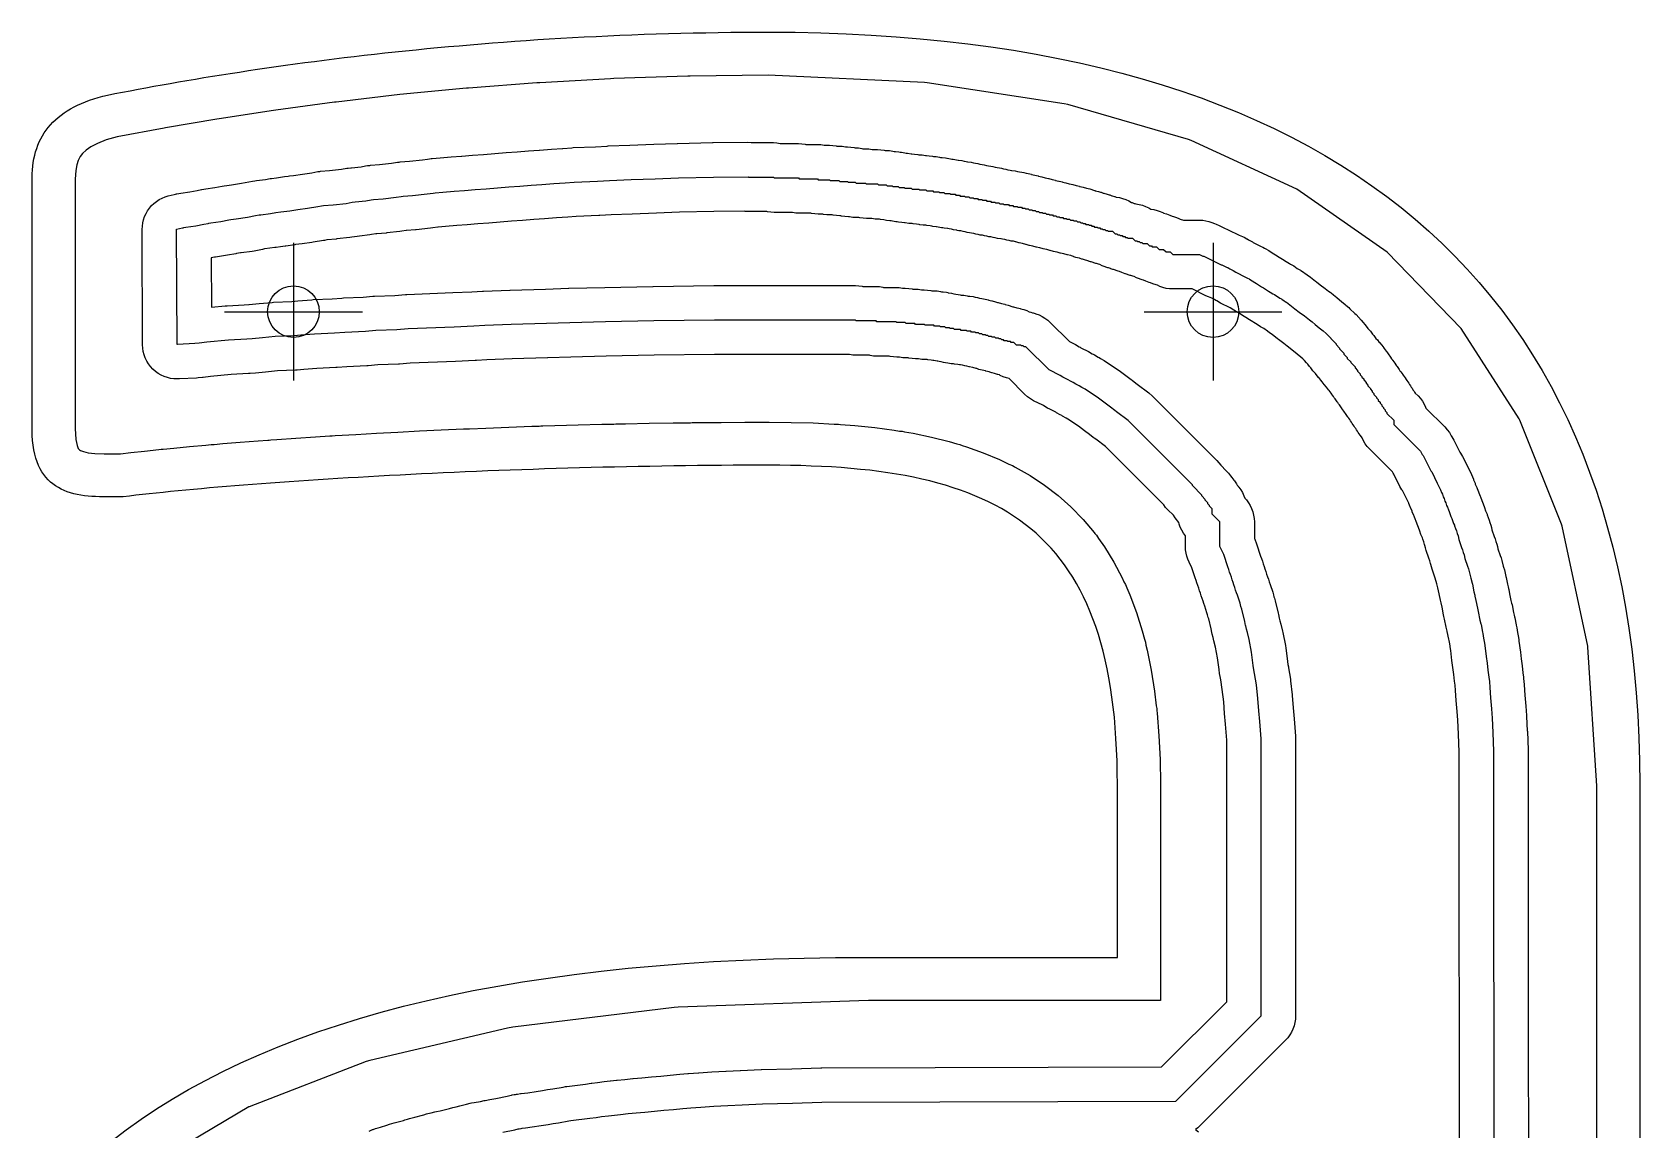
# Model space of a CAD drawing. Header units: millimetres. Extents: x 0 to 1800, y 0 to 406.
# Drawn here: x 280.1 to 466.9, y 188.8 to 316.4 of the extents above; entities that cross this region are included whole.
import ezdxf

# ---------------------------------------------------------------- set-up
doc = ezdxf.new("R2010")
doc.units = ezdxf.units.MM
for name, color, linetype in [('1_LETTERS', 7, 'Continuous'), ('2_BACK_inset_5mm', 7, 'Continuous'), ('4_THREADED_RODS_MX', 7, 'Continuous'), ('CENTERLINE', 7, 'Continuous'), ('GROOVE_8MM', 7, 'Continuous')]:
    doc.layers.add(name, color=color, linetype=linetype)

msp = doc.modelspace()

# ---------------------------------------------------------------- linework, layer by layer
at = {"layer": '1_LETTERS'}
msp.add_lwpolyline([(289.4, 187.55), (291.07, 188.82), (292.79, 190.04), (294.57, 191.23), (296.41, 192.38), (298.31, 193.49), (300.27, 194.56), (302.29, 195.59), (304.37, 196.59), (306.51, 197.54), (308.71, 198.46), (310.98, 199.34), (313.31, 200.18), (315.7, 200.98), (318.15, 201.75), (320.67, 202.47), (323.25, 203.16), (325.89, 203.8), (328.6, 204.41), (331.37, 204.98), (334.21, 205.51), (337.11, 206), (340.08, 206.45), (343.11, 206.87), (346.21, 207.24), (349.38, 207.58), (352.62, 207.87), (355.92, 208.13), (359.29, 208.35), (362.73, 208.52), (366.24, 208.66), (369.81, 208.76), (373.46, 208.82), (377.18, 208.84), (406.19, 208.84), (406.19, 228.95), (406.18, 230.33), (406.15, 231.67), (406.1, 232.99), (406.03, 234.27), (405.94, 235.52), (405.84, 236.74), (405.71, 237.93), (405.56, 239.09), (405.4, 240.21), (405.21, 241.31), (405, 242.38), (404.78, 243.42), (404.53, 244.43), (404.27, 245.41), (403.98, 246.37), (403.68, 247.3), (403.35, 248.2), (403.01, 249.07), (402.65, 249.92), (402.26, 250.74), (401.86, 251.53), (401.44, 252.3), (401, 253.04), (400.53, 253.76), (400.05, 254.45), (399.55, 255.12), (399.03, 255.77), (398.49, 256.39), (397.93, 256.99), (397.35, 257.56), (396.74, 258.12), (396.12, 258.65), (395.48, 259.16), (394.82, 259.65), (394.14, 260.11), (393.44, 260.56), (392.72, 260.99), (391.98, 261.39), (391.22, 261.78), (390.44, 262.14), (389.64, 262.49), (388.82, 262.82), (387.98, 263.13), (387.12, 263.42), (386.24, 263.7), (385.34, 263.96), (384.42, 264.2), (383.48, 264.42), (382.52, 264.63), (381.54, 264.82), (380.54, 265), (379.52, 265.16), (378.48, 265.31), (377.42, 265.44), (376.34, 265.55), (375.24, 265.66), (374.12, 265.75), (372.98, 265.83), (371.82, 265.89), (370.64, 265.94), (369.44, 265.98), (368.22, 266.01), (366.98, 266.03), (365.72, 266.03), (364.34, 266.03), (362.95, 266.03), (361.57, 266.02), (360.19, 266.01), (358.8, 266), (357.42, 265.98), (356.04, 265.97), (354.66, 265.95), (353.28, 265.93), (351.9, 265.9), (350.53, 265.88), (349.16, 265.85), (347.79, 265.82), (346.42, 265.79), (345.06, 265.75), (343.71, 265.72), (342.35, 265.68), (341.01, 265.64), (339.66, 265.6), (338.33, 265.55), (337, 265.51), (335.67, 265.46), (334.36, 265.41), (333.05, 265.36), (331.74, 265.3), (330.45, 265.25), (329.16, 265.19), (327.88, 265.14), (326.61, 265.08), (325.36, 265.02), (324.11, 264.95), (322.87, 264.89), (321.64, 264.82), (320.42, 264.76), (319.21, 264.69), (318.01, 264.62), (316.83, 264.55), (315.66, 264.48), (314.5, 264.41), (313.35, 264.34), (312.22, 264.26), (311.1, 264.19), (310, 264.11), (308.91, 264.03), (307.83, 263.95), (306.77, 263.88), (305.73, 263.8), (304.7, 263.72), (303.69, 263.63), (302.69, 263.55), (301.71, 263.47), (300.75, 263.39), (299.81, 263.3), (298.88, 263.22), (297.97, 263.14), (297.09, 263.05), (296.22, 262.97), (295.37, 262.88), (294.54, 262.79), (293.73, 262.71), (292.94, 262.62), (292.17, 262.54), (291.43, 262.45), (290.7, 262.36), (288.42, 262.36), (287.96, 262.37), (287.51, 262.38), (287.07, 262.41), (286.63, 262.44), (286.21, 262.49), (285.79, 262.56), (285.38, 262.63), (284.98, 262.72), (284.6, 262.83), (284.22, 262.95), (283.86, 263.09), (283.51, 263.25), (283.18, 263.43), (282.86, 263.63), (282.55, 263.85), (282.26, 264.08), (281.98, 264.35), (281.72, 264.63), (281.48, 264.94), (281.26, 265.27), (281.05, 265.63), (280.87, 266.01), (280.7, 266.42), (280.55, 266.86), (280.43, 267.33), (280.32, 267.83), (280.24, 268.35), (280.18, 268.91), (280.15, 269.5), (280.13, 270.12), (280.13, 299.42), (280.14, 299.88), (280.17, 300.34), (280.21, 300.79), (280.26, 301.22), (280.34, 301.65), (280.43, 302.06), (280.54, 302.46), (280.66, 302.85), (280.8, 303.23), (280.96, 303.6), (281.14, 303.96), (281.33, 304.31), (281.54, 304.65), (281.76, 304.98), (282.01, 305.29), (282.27, 305.6), (282.55, 305.9), (282.85, 306.18), (283.16, 306.45), (283.49, 306.72), (283.84, 306.97), (284.21, 307.21), (284.59, 307.44), (285, 307.66), (285.42, 307.87), (285.86, 308.07), (286.32, 308.26), (286.79, 308.44), (287.29, 308.6), (287.8, 308.76), (288.33, 308.91), (288.88, 309.04), (289.75, 309.21), (290.63, 309.38), (291.53, 309.55), (292.43, 309.72), (293.35, 309.89), (294.28, 310.06), (295.22, 310.23), (296.17, 310.4), (297.14, 310.57), (298.11, 310.74), (299.1, 310.9), (300.09, 311.07), (301.1, 311.23), (302.12, 311.4), (303.15, 311.56), (304.2, 311.72), (305.25, 311.88), (306.31, 312.04), (307.39, 312.19), (308.47, 312.35), (309.57, 312.5), (310.67, 312.66), (311.79, 312.81), (312.92, 312.95), (314.05, 313.1), (315.2, 313.24), (316.36, 313.39), (317.53, 313.53), (318.71, 313.66), (319.89, 313.8), (321.09, 313.93), (322.3, 314.06), (323.52, 314.19), (324.74, 314.31), (325.98, 314.44), (327.23, 314.55), (328.48, 314.67), (329.75, 314.78), (331.02, 314.89), (332.31, 315), (333.6, 315.1), (334.9, 315.2), (336.21, 315.3), (337.53, 315.39), (338.86, 315.48), (340.2, 315.56), (341.55, 315.64), (342.9, 315.72), (344.27, 315.79), (345.64, 315.86), (347.02, 315.93), (348.41, 315.99), (349.81, 316.04), (351.22, 316.1), (352.63, 316.14), (354.05, 316.19), (355.48, 316.22), (356.92, 316.26), (358.37, 316.29), (359.82, 316.31), (361.28, 316.33), (362.75, 316.34), (364.23, 316.35), (365.72, 316.35), (368.76, 316.33), (371.75, 316.27), (374.7, 316.16), (377.61, 316.01), (380.48, 315.82), (383.3, 315.59), (386.08, 315.32), (388.81, 315), (391.5, 314.64), (394.14, 314.24), (396.74, 313.79), (399.3, 313.3), (401.81, 312.78), (404.27, 312.2), (406.69, 311.59), (409.07, 310.93), (411.4, 310.23), (413.68, 309.49), (415.92, 308.7), (418.11, 307.88), (420.26, 307.01), (422.36, 306.09), (424.41, 305.14), (426.42, 304.14), (428.38, 303.1), (430.29, 302.02), (432.16, 300.89), (433.98, 299.72), (435.75, 298.51), (437.48, 297.25), (439.15, 295.96), (440.78, 294.61), (442.37, 293.23), (443.9, 291.8), (445.39, 290.34), (446.82, 288.82), (448.21, 287.27), (449.55, 285.67), (450.84, 284.03), (452.09, 282.34), (453.28, 280.62), (454.43, 278.85), (455.52, 277.03), (456.57, 275.17), (457.56, 273.27), (458.51, 271.33), (459.41, 269.34), (460.26, 267.32), (461.05, 265.24), (461.8, 263.13), (462.49, 260.97), (463.14, 258.76), (463.73, 256.52), (464.28, 254.23), (464.77, 251.9), (465.21, 249.52), (465.6, 247.1), (465.94, 244.64), (466.23, 242.13), (466.46, 239.58), (466.64, 236.99), (466.78, 234.35), (466.85, 231.67), (466.88, 228.95), (466.88, 64.28)], dxfattribs=at)
at = {"layer": '2_BACK_inset_5mm'}
msp.add_lwpolyline([(461.88, 64.5), (461.88, 228.79), (460.85, 244.88), (460.83, 245.02), (457.85, 258.94), (457.78, 259.19), (452.94, 271.27), (452.86, 271.42), (446.14, 281.9), (437.53, 290.79), (427.04, 298.1), (427.03, 298.11), (414.75, 303.78), (414.44, 303.89), (400.45, 307.93), (400.02, 308.02), (384.09, 310.48), (383.79, 310.51), (365.63, 311.35), (356.55, 311.25), (356.31, 311.24), (347.69, 310.95), (347.32, 310.93), (339.11, 310.48), (338.76, 310.46), (330.81, 309.85), (330.6, 309.84), (322.83, 309.09), (315.44, 308.23), (315.25, 308.21), (308.44, 307.29), (308.16, 307.25), (301.84, 306.29), (301.58, 306.24), (295.63, 305.23), (295.48, 305.2), (290.02, 304.17), (288.75, 303.82), (287.74, 303.43), (286.96, 303.02), (286.42, 302.64), (286, 302.25), (285.72, 301.89), (285.49, 301.45), (285.32, 300.94), (285.19, 300.29), (285.13, 299.27), (285.13, 270.28), (285.21, 269.02), (285.36, 268.32), (285.49, 267.99), (285.56, 267.89), (285.62, 267.83), (285.74, 267.75), (286.08, 267.62), (286.64, 267.49), (287.42, 267.4), (288.5, 267.36), (290.41, 267.36), (291.6, 267.5), (293.19, 267.68), (294.86, 267.85), (295.12, 267.88), (295.2, 267.89), (295.34, 267.9), (296.6, 268.03), (298.42, 268.2), (300.31, 268.37), (300.94, 268.42), (301.09, 268.44), (301.27, 268.45), (302.28, 268.54), (304.3, 268.7), (306.4, 268.86), (307.5, 268.94), (307.68, 268.96), (307.85, 268.97), (308.55, 269.02), (310.76, 269.17), (313.03, 269.33), (314.73, 269.43), (314.88, 269.44), (314.99, 269.45), (315.35, 269.47), (317.72, 269.61), (320.14, 269.75), (322.61, 269.88), (325.11, 270.01), (327.65, 270.13), (330.23, 270.25), (330.63, 270.26), (330.75, 270.27), (330.93, 270.27), (332.85, 270.35), (335.49, 270.46), (338.16, 270.55), (339.03, 270.58), (339.23, 270.59), (339.46, 270.59), (340.85, 270.64), (343.57, 270.72), (346.3, 270.79), (347.71, 270.82), (347.95, 270.83), (348.15, 270.83), (349.05, 270.85), (351.81, 270.9), (354.59, 270.95), (356.62, 270.97), (356.81, 270.98), (356.93, 270.98), (357.37, 270.98), (360.15, 271.01), (362.93, 271.03), (365.73, 271.03), (368.31, 271.01), (370.84, 270.94), (373.29, 270.82), (373.59, 270.79), (373.79, 270.79), (374.03, 270.76), (375.68, 270.64), (378, 270.4), (380.26, 270.1), (380.87, 270), (381.18, 269.97), (381.46, 269.91), (382.46, 269.74), (384.59, 269.3), (386.67, 268.78), (387.54, 268.52), (387.91, 268.43), (388.18, 268.33), (388.68, 268.18), (390.62, 267.49), (392.5, 266.7), (393.6, 266.16), (393.99, 266.01), (394.21, 265.87), (394.32, 265.81), (396.06, 264.82), (397.73, 263.72), (399.31, 262.51), (400.8, 261.18), (402.2, 259.74), (403.5, 258.2), (403.56, 258.11), (403.77, 257.9), (404, 257.51), (404.69, 256.54), (405.78, 254.78), (406.76, 252.93), (406.96, 252.49), (407.14, 252.19), (407.28, 251.78), (407.64, 250.97), (408.41, 248.93), (409.08, 246.78), (409.33, 245.81), (409.44, 245.48), (409.5, 245.12), (409.65, 244.54), (410.13, 242.2), (410.52, 239.77), (410.71, 238.07), (410.77, 237.76), (410.78, 237.52), (410.81, 237.23), (411.02, 234.58), (411.15, 231.82), (411.19, 228.98), (411.19, 203.84), (377.27, 203.84), (355.19, 203.05), (354.72, 203.01), (335.96, 200.72), (335.36, 200.61), (319.37, 196.86), (318.95, 196.74), (305.34, 191.49), (305.29, 191.47), (294.05, 184.78)], dxfattribs=at)
at = {"layer": '4_THREADED_RODS_MX'}
for p, q in [((310.49, 291.87), (310.49, 275.87)), ((417.3, 291.87), (417.3, 275.87)), ((302.49, 283.87), (318.49, 283.87)), ((409.3, 283.87), (425.3, 283.87))]:
    msp.add_line(p, q, dxfattribs=at)
for centre in [(310.49, 283.87), (417.3, 283.87)]:
    msp.add_circle(centre, 3, dxfattribs=at)
at = {"layer": 'CENTERLINE'}
msp.add_lwpolyline([(334.79, 188.53), (336.19, 188.81), (336.59, 188.91), (336.69, 188.93), (336.93, 188.98), (337.07, 189), (337.43, 189.06), (338.23, 189.16), (339.27, 189.3), (340.06, 189.44), (340.66, 189.54), (341.26, 189.64), (342.46, 189.84), (342.72, 189.88), (344.93, 190.16), (345.63, 190.26), (346.28, 190.34), (347.08, 190.44), (347.77, 190.52), (348.46, 190.6), (349.37, 190.69), (350.3, 190.78), (351.32, 190.88), (352.42, 190.98), (353.52, 191.08), (354.62, 191.18), (355.72, 191.28), (356.66, 191.36), (357.82, 191.45), (359.32, 191.54), (360.96, 191.64), (362.59, 191.73), (364.96, 191.82), (368.47, 191.91), (371.86, 192.01), (412.98, 192.13), (422.9, 202.05), (422.9, 234.25), (422.74, 236.25), (422.64, 237.5), (422.52, 238.93), (422.34, 240.51), (422.12, 241.83), (422.04, 242.26), (421.98, 242.77), (421.79, 244.3), (421.49, 245.79), (421.3, 246.58), (421.2, 246.98), (421.1, 247.38), (421.09, 247.39), (420.99, 247.89), (420.64, 249.3), (420.54, 249.6), (420.44, 250), (420.13, 250.92), (420.03, 251.22), (419.93, 251.52), (419.83, 251.82), (419.73, 252.12), (419.63, 252.42), (419.53, 252.72), (419.43, 253.02), (419.33, 253.32), (419.23, 253.62), (419.13, 253.92), (419.03, 254.22), (418.56, 255.65), (418.1, 256.57), (418.1, 259.46), (417.2, 260.36), (417.2, 260.96), (416.9, 261.26), (416.9, 261.36), (416.7, 261.56), (416.7, 261.66), (416.4, 261.96), (416.4, 262.06), (416, 262.46), (416, 262.56), (414.9, 263.66), (414.9, 263.76), (407.43, 271.23), (406.08, 272.24), (405.89, 272.39), (405.39, 272.79), (404.78, 273.24), (404.01, 273.82), (402.45, 274.86), (402.05, 275.06), (401.75, 275.26), (401.35, 275.46), (401.05, 275.66), (400.15, 276.11), (400.15, 276.11), (399.85, 276.26), (399.55, 276.46), (398.25, 277.11), (395.56, 279.8), (395.36, 279.8), (395.26, 279.9), (395.06, 279.9), (394.96, 280), (394.46, 280), (394.16, 280.3), (393.86, 280.3), (393.76, 280.4), (393.46, 280.4), (393.36, 280.5), (393.06, 280.5), (392.96, 280.6), (392.76, 280.6), (392.66, 280.7), (392.46, 280.7), (392.36, 280.8), (392.06, 280.8), (391.96, 280.9), (391.66, 280.9), (391.56, 281), (391.26, 281), (391.16, 281.1), (390.96, 281.1), (390.86, 281.2), (390.56, 281.2), (390.46, 281.3), (390.16, 281.3), (390.06, 281.4), (389.76, 281.4), (389.66, 281.5), (389.26, 281.5), (389.16, 281.6), (388.76, 281.6), (388.66, 281.7), (388.06, 281.7), (387.96, 281.8), (387.26, 281.8), (387.16, 281.9), (386.76, 281.9), (386.66, 282), (386.26, 282), (386.16, 282.1), (385.66, 282.1), (385.56, 282.2), (384.96, 282.2), (384.86, 282.3), (383.86, 282.3), (383.76, 282.4), (382.76, 282.4), (382.66, 282.5), (381.66, 282.5), (381.56, 282.6), (380.56, 282.6), (380.46, 282.7), (378.26, 282.7), (378.16, 282.8), (375.86, 282.8), (375.76, 282.9), (359.38, 282.9), (352.33, 282.8), (346.74, 282.7), (342.58, 282.59), (339.88, 282.49), (335.77, 282.39), (332.73, 282.28), (331.43, 282.18), (329.14, 282.09), (323.82, 281.88), (322.51, 281.77), (320.05, 281.67), (318.85, 281.57), (316.45, 281.47), (315.24, 281.37), (312.94, 281.27), (311.34, 281.14), (310.56, 281.07), (308.36, 280.97), (306.88, 280.83), (305.7, 280.73), (305.06, 280.66), (302.96, 280.56), (300.44, 280.31), (299.54, 280.21), (299.02, 280.16), (297.03, 280.05), (296.96, 280.05), (296.92, 293.45), (297.59, 293.61), (297.69, 293.63), (297.74, 293.64), (297.98, 293.68), (299.14, 293.84), (300.09, 294.03), (300.59, 294.13), (300.64, 294.14), (300.88, 294.18), (302.04, 294.34), (302.99, 294.53), (303.23, 294.58), (303.83, 294.66), (305.14, 294.84), (306.09, 295.03), (306.49, 295.11), (306.68, 295.14), (307.82, 295.28), (308.42, 295.38), (309.03, 295.46), (310.07, 295.6), (310.52, 295.68), (310.98, 295.74), (312.12, 295.88), (313.33, 296.08), (313.75, 296.17), (313.99, 296.19), (315.09, 296.29), (316.61, 296.46), (317.32, 296.58), (317.67, 296.62), (318.91, 296.76), (319.51, 296.86), (319.79, 296.89), (320.89, 296.99), (322.41, 297.16), (323.01, 297.26), (323.23, 297.29), (324.33, 297.38), (326.02, 297.55), (326.71, 297.66), (326.93, 297.69), (327.84, 297.76), (329.14, 297.86), (330.34, 297.96), (331.59, 298.06), (332.89, 298.16), (334.19, 298.26), (335.49, 298.36), (336.79, 298.46), (338.09, 298.56), (339.34, 298.65), (340.74, 298.75), (342.04, 298.85), (343.11, 298.93), (345.81, 299.03), (347.2, 299.13), (349.7, 299.22), (352.5, 299.32), (355.2, 299.42), (359.27, 299.51), (363.3, 299.55), (363.34, 299.51), (366.24, 299.51), (366.34, 299.41), (369.14, 299.41), (369.24, 299.31), (371.34, 299.31), (371.44, 299.21), (372.74, 299.21), (372.84, 299.11), (373.84, 299.11), (373.94, 299.01), (374.84, 299.01), (374.94, 298.91), (375.74, 298.91), (375.84, 298.81), (376.94, 298.81), (377.04, 298.71), (378.34, 298.71), (378.44, 298.61), (379.34, 298.61), (379.44, 298.51), (380.04, 298.51), (380.14, 298.41), (380.74, 298.41), (380.84, 298.31), (381.44, 298.31), (381.54, 298.21), (382.24, 298.21), (382.34, 298.11), (383.14, 298.11), (383.24, 298.01), (383.94, 298.01), (384.04, 297.91), (384.74, 297.91), (384.84, 297.81), (385.44, 297.81), (385.54, 297.71), (386.04, 297.71), (386.14, 297.61), (386.74, 297.61), (386.84, 297.51), (387.34, 297.51), (387.44, 297.41), (387.84, 297.41), (387.94, 297.31), (388.44, 297.31), (388.54, 297.21), (388.94, 297.21), (389.04, 297.11), (389.44, 297.11), (389.54, 297.01), (389.94, 297.01), (390.04, 296.91), (390.44, 296.91), (390.54, 296.81), (390.94, 296.81), (391.04, 296.71), (391.44, 296.71), (391.54, 296.61), (391.94, 296.61), (392.04, 296.51), (392.44, 296.51), (392.54, 296.41), (392.94, 296.41), (393.04, 296.31), (393.54, 296.31), (393.64, 296.21), (394.04, 296.21), (394.14, 296.11), (394.54, 296.11), (394.64, 296.01), (395.04, 296.01), (395.14, 295.91), (395.44, 295.91), (395.54, 295.81), (395.84, 295.81), (395.94, 295.71), (396.24, 295.71), (396.34, 295.61), (396.64, 295.61), (396.74, 295.51), (397.04, 295.51), (397.14, 295.41), (397.44, 295.41), (397.54, 295.31), (397.84, 295.31), (397.94, 295.21), (398.24, 295.21), (398.34, 295.11), (398.64, 295.11), (398.74, 295.01), (399.04, 295.01), (399.14, 294.91), (399.44, 294.91), (399.54, 294.81), (399.84, 294.81), (399.94, 294.71), (400.24, 294.71), (400.34, 294.61), (400.64, 294.61), (400.74, 294.51), (401.04, 294.51), (401.14, 294.41), (401.44, 294.41), (401.54, 294.31), (401.84, 294.31), (401.94, 294.21), (402.14, 294.21), (402.24, 294.11), (402.44, 294.11), (402.54, 294.01), (402.84, 294.01), (402.94, 293.91), (403.14, 293.91), (403.24, 293.81), (403.44, 293.81), (403.54, 293.71), (403.84, 293.71), (403.94, 293.61), (404.14, 293.61), (404.24, 293.51), (404.44, 293.51), (404.54, 293.41), (404.74, 293.41), (404.84, 293.31), (405.04, 293.31), (405.14, 293.21), (405.64, 293.21), (405.94, 292.91), (406.14, 292.91), (406.24, 292.81), (406.44, 292.81), (406.54, 292.71), (406.74, 292.71), (406.84, 292.61), (407.04, 292.61), (407.14, 292.51), (407.34, 292.51), (407.44, 292.41), (407.94, 292.41), (408.24, 292.11), (408.44, 292.11), (408.54, 292.01), (408.74, 292.01), (408.84, 291.91), (409.04, 291.91), (409.14, 291.81), (409.64, 291.81), (409.94, 291.51), (410.14, 291.51), (410.24, 291.41), (410.74, 291.41), (411.04, 291.11), (411.54, 291.11), (411.84, 290.81), (412.34, 290.81), (412.64, 290.51), (415.73, 290.51), (416.13, 290.31), (416.23, 290.31), (418.23, 289.31), (418.33, 289.31), (418.93, 289.01), (419.01, 289.01), (419.25, 288.85), (419.65, 288.65), (419.95, 288.45), (421.09, 287.88), (421.29, 287.78), (421.49, 287.68), (421.55, 287.65), (422.15, 287.25), (422.35, 287.15), (422.95, 286.75), (423.15, 286.65), (423.75, 286.25), (423.95, 286.15), (424.25, 285.95), (424.45, 285.85), (425.05, 285.45), (425.25, 285.35), (425.28, 285.33), (425.58, 285.13), (425.79, 284.99), (425.82, 284.97), (426.22, 284.67), (426.62, 284.37), (426.81, 284.22), (427.31, 283.82), (427.92, 283.37), (428.32, 283.07), (428.51, 282.92), (428.81, 282.69), (429.18, 282.39), (429.65, 282), (430.09, 281.63), (430.44, 281.33), (431, 280.78), (431, 280.75), (431.6, 280.15), (431.6, 280.05), (432, 279.65), (432, 279.55), (432.5, 279.05), (432.5, 278.95), (432.9, 278.55), (432.9, 278.45), (433.3, 278.05), (433.3, 277.95), (433.8, 277.45), (433.8, 277.35), (434.1, 277.05), (434.1, 276.95), (434.4, 276.65), (434.4, 276.55), (434.6, 276.35), (434.6, 276.25), (434.8, 276.05), (434.8, 275.95), (435.1, 275.65), (435.1, 275.55), (435.3, 275.35), (435.3, 275.25), (435.6, 274.95), (435.6, 274.85), (435.8, 274.65), (435.8, 274.55), (436, 274.35), (436, 274.25), (436.3, 273.95), (436.3, 273.85), (436.5, 273.65), (436.5, 273.55), (436.7, 273.35), (436.7, 273.25), (436.9, 273.05), (436.9, 272.95), (437.1, 272.75), (437.1, 272.65), (437.3, 272.45), (437.3, 272.35), (437.5, 272.15), (437.5, 272.05), (438.3, 271.25), (438.3, 270.75), (441.4, 267.66), (441.6, 267.26), (441.7, 267.16), (442.6, 265.36), (442.7, 265.26), (443.34, 263.96), (443.34, 263.96), (443.74, 263.16), (443.84, 262.86), (443.94, 262.66), (444.04, 262.36), (444.14, 262.16), (444.24, 261.86), (444.34, 261.66), (444.44, 261.36), (444.54, 261.16), (444.64, 260.86), (444.74, 260.66), (444.94, 260.06), (445.04, 259.86), (445.24, 259.26), (445.34, 259.06), (445.37, 258.99), (445.47, 258.69), (445.57, 258.39), (445.67, 258.09), (445.76, 257.81), (445.86, 257.41), (446.17, 256.49), (446.27, 256.19), (446.37, 255.89), (446.46, 255.61), (446.56, 255.21), (446.87, 254.29), (446.96, 254.01), (447.16, 253.21), (447.26, 252.91), (447.4, 252.33), (447.41, 252.32), (447.43, 252.21), (447.61, 251.32), (447.71, 250.92), (447.73, 250.81), (447.83, 250.31), (448.01, 249.42), (448.11, 249.02), (448.31, 248.02), (448.41, 247.62), (448.43, 247.51), (448.61, 246.62), (448.64, 246.48), (448.73, 245.94), (448.83, 245.34), (448.88, 245.08), (449.03, 243.82), (449.13, 243.02), (449.23, 242.22), (449.33, 241.42), (449.4, 240.9), (449.46, 240.2), (449.55, 239.02), (449.65, 237.72), (449.74, 236.64), (449.82, 234.96), (449.9, 232.78), (450, 72.08)], dxfattribs=at)
at = {"layer": 'GROOVE_8MM'}
for points in [[(319.27, 188.67), (319.68, 188.84), (319.75, 188.86), (320.03, 188.96), (320.33, 189.05), (320.58, 189.11), (321.35, 189.36), (321.63, 189.46), (321.93, 189.55), (322.18, 189.61), (322.33, 189.66), (322.63, 189.75), (323.28, 189.91), (323.43, 189.96), (323.73, 190.05), (323.98, 190.11), (324.13, 190.16), (324.43, 190.25), (324.6, 190.29), (325.48, 190.51), (325.63, 190.56), (325.93, 190.65), (326.1, 190.69), (326.5, 190.79), (326.92, 190.89), (327.1, 190.93), (327.51, 191.02), (328.6, 191.29), (329, 191.39), (329.4, 191.49), (329.8, 191.59), (330.6, 191.79), (331, 191.89), (331.15, 191.93), (331.47, 191.99), (332.21, 192.12), (332.64, 192.2), (332.77, 192.23), (333.31, 192.32), (334.01, 192.46), (335.31, 192.72), (335.62, 192.79), (335.8, 192.83), (335.91, 192.86), (336.14, 192.9), (336.27, 192.93), (336.41, 192.95), (336.5, 192.96), (336.86, 193.02), (336.93, 193.03), (337.7, 193.12), (338.66, 193.26), (339.4, 193.38), (340, 193.48), (340.6, 193.58), (341.8, 193.78), (342.07, 193.83), (342.23, 193.85), (344.4, 194.12), (345.06, 194.22), (345.13, 194.23), (345.79, 194.31), (346.59, 194.41), (347.27, 194.49), (347.33, 194.5), (348.02, 194.58), (348.07, 194.58), (348.97, 194.67), (349.9, 194.76), (349.93, 194.77), (350.96, 194.86), (352.06, 194.96), (353.16, 195.06), (354.26, 195.16), (355.36, 195.26), (356.3, 195.35), (356.37, 195.35), (357.54, 195.44), (357.57, 195.44), (359.07, 195.53), (359.08, 195.53), (360.72, 195.63), (360.74, 195.63), (362.37, 195.72), (362.43, 195.72), (364.8, 195.81), (364.84, 195.82), (368.36, 195.91), (371.75, 196.01), (371.85, 196.01), (411.32, 196.12), (418.9, 203.7), (418.9, 234.1), (418.76, 235.93), (418.65, 237.17), (418.54, 238.54), (418.38, 239.96), (418.19, 241.11), (418.12, 241.47), (418.06, 241.82), (418.01, 242.31), (417.84, 243.66), (417.59, 244.91), (417.41, 245.61), (417.31, 246.01), (417.21, 246.42), (417.17, 246.61), (417.09, 247.01), (416.8, 248.19), (416.74, 248.34), (416.66, 248.63), (416.6, 248.89), (416.34, 249.65), (416.24, 249.95), (416.14, 250.25), (416.04, 250.55), (415.94, 250.85), (415.84, 251.15), (415.74, 251.45), (415.64, 251.75), (415.54, 252.05), (415.44, 252.35), (415.34, 252.65), (415.24, 252.95), (414.85, 254.11), (414.52, 254.78), (414.37, 255.12), (414.25, 255.47), (414.17, 255.83), (414.11, 256.2), (414.1, 256.57), (414.1, 257.84), (413.87, 258.14), (413.67, 258.48), (413.5, 258.83), (413.37, 259.2), (413.32, 259.41), (413.3, 259.42), (413.07, 259.74), (413.07, 259.74), (412.9, 259.92), (412.7, 260.21), (412.07, 260.83), (411.8, 261.12), (411.6, 261.41), (404.81, 268.2), (403.68, 269.04), (403.49, 269.19), (403.39, 269.26), (402.94, 269.62), (402.38, 270.04), (401.69, 270.56), (400.44, 271.39), (400.26, 271.48), (399.83, 271.73), (399.74, 271.79), (399.56, 271.88), (399.13, 272.13), (399.04, 272.19), (398.36, 272.53), (398.06, 272.68), (397.63, 272.93), (397.54, 272.99), (396.46, 273.53), (396.09, 273.74), (395.74, 273.99), (395.42, 274.28), (393.61, 276.1), (393.3, 276.17), (392.93, 276.31), (392.57, 276.47), (392.48, 276.53), (392.3, 276.57), (392.29, 276.58), (392.28, 276.58), (391.9, 276.67), (391.66, 276.76), (391.6, 276.77), (391.36, 276.86), (391.3, 276.87), (391.29, 276.88), (391.28, 276.88), (390.9, 276.97), (390.89, 276.98), (390.88, 276.98), (390.5, 277.07), (390.49, 277.08), (390.48, 277.08), (390.1, 277.17), (389.86, 277.26), (389.8, 277.27), (389.79, 277.28), (389.78, 277.28), (389.4, 277.37), (389.39, 277.38), (389.38, 277.38), (389, 277.47), (388.99, 277.48), (388.98, 277.48), (388.72, 277.54), (388.48, 277.58), (388.22, 277.64), (387.98, 277.68), (387.84, 277.71), (387.67, 277.72), (387.28, 277.78), (387.17, 277.81), (386.87, 277.82), (386.48, 277.88), (386.22, 277.94), (385.98, 277.98), (385.72, 278.04), (385.48, 278.08), (385.32, 278.12), (385.27, 278.12), (384.88, 278.18), (384.74, 278.21), (384.57, 278.22), (384.18, 278.28), (384.08, 278.3), (383.86, 278.3), (383.47, 278.32), (383.08, 278.38), (382.98, 278.4), (382.76, 278.4), (382.37, 278.42), (381.98, 278.48), (381.88, 278.5), (381.66, 278.5), (381.27, 278.52), (380.88, 278.58), (380.78, 278.6), (380.56, 278.6), (380.17, 278.62), (379.78, 278.68), (379.68, 278.7), (378.26, 278.7), (377.87, 278.72), (377.48, 278.78), (377.38, 278.8), (375.86, 278.8), (375.47, 278.82), (375.08, 278.88), (374.98, 278.9), (359.41, 278.9), (352.39, 278.8), (346.82, 278.7), (342.7, 278.6), (340.03, 278.5), (339.98, 278.5), (335.9, 278.4), (332.96, 278.28), (331.74, 278.19), (331.59, 278.18), (329.3, 278.09), (324.05, 277.88), (322.81, 277.79), (322.67, 277.78), (320.3, 277.68), (319.18, 277.59), (319.02, 277.58), (316.7, 277.48), (315.57, 277.39), (315.41, 277.38), (313.19, 277.28), (311.69, 277.15), (310.92, 277.08), (310.74, 277.07), (308.63, 276.98), (307.24, 276.85), (306.08, 276.74), (305.46, 276.68), (305.25, 276.67), (303.26, 276.57), (300.86, 276.33), (299.98, 276.23), (299.93, 276.23), (299.42, 276.18), (299.23, 276.16), (297.24, 276.06), (297.24, 276.06), (297.01, 276.05), (296.61, 276.06), (296.22, 276.11), (295.84, 276.21), (295.47, 276.34), (295.11, 276.5), (294.77, 276.7), (294.45, 276.93), (294.15, 277.2), (293.89, 277.49), (293.65, 277.8), (293.44, 278.14), (293.27, 278.49), (293.14, 278.87), (293.04, 279.25), (292.98, 279.64), (292.96, 280.03), (292.92, 293.43), (292.94, 293.81), (292.99, 294.19), (293.08, 294.56), (293.2, 294.92), (293.36, 295.26), (293.54, 295.59), (293.76, 295.9), (294.01, 296.19), (294.28, 296.45), (294.58, 296.69), (294.9, 296.9), (295.23, 297.07), (295.59, 297.22), (295.95, 297.33), (296.62, 297.49), (296.8, 297.53), (296.91, 297.56), (296.95, 297.57), (297.17, 297.6), (297.41, 297.64), (298.46, 297.79), (299.31, 297.96), (299.81, 298.06), (299.85, 298.07), (300.07, 298.1), (300.31, 298.14), (301.36, 298.29), (302.21, 298.46), (302.44, 298.5), (302.73, 298.55), (303.3, 298.62), (304.46, 298.79), (305.31, 298.96), (305.71, 299.04), (306, 299.08), (306.19, 299.11), (307.25, 299.24), (307.77, 299.33), (307.93, 299.35), (308.5, 299.42), (309.46, 299.56), (309.87, 299.63), (310.03, 299.65), (310.49, 299.71), (311.55, 299.84), (312.61, 300.02), (312.97, 300.09), (313.31, 300.14), (313.55, 300.17), (313.63, 300.18), (314.69, 300.27), (316.06, 300.42), (316.67, 300.53), (316.83, 300.55), (317.17, 300.59), (317.23, 300.6), (318.36, 300.72), (318.85, 300.81), (319.07, 300.84), (319.35, 300.87), (319.43, 300.88), (320.49, 300.97), (321.86, 301.12), (322.35, 301.21), (322.57, 301.24), (322.78, 301.26), (322.89, 301.27), (323.97, 301.36), (325.49, 301.51), (326.05, 301.61), (326.27, 301.64), (326.48, 301.66), (326.59, 301.67), (327.51, 301.75), (327.53, 301.75), (328.82, 301.85), (330.01, 301.95), (330.03, 301.95), (331.28, 302.05), (332.58, 302.15), (333.88, 302.25), (335.18, 302.35), (336.48, 302.45), (337.78, 302.55), (339.04, 302.64), (339.06, 302.64), (340.45, 302.74), (341.74, 302.84), (341.76, 302.84), (342.82, 302.92), (342.96, 302.93), (345.59, 303.02), (346.91, 303.12), (347.06, 303.13), (349.56, 303.22), (352.36, 303.32), (355.05, 303.41), (355.1, 303.41), (359.18, 303.51), (359.23, 303.51), (363.27, 303.55), (363.67, 303.53), (363.82, 303.51), (366.24, 303.51), (366.63, 303.49), (367.02, 303.43), (367.12, 303.41), (369.14, 303.41), (369.53, 303.39), (369.92, 303.33), (370.02, 303.31), (371.34, 303.31), (371.73, 303.29), (372.12, 303.23), (372.22, 303.21), (372.74, 303.21), (373.13, 303.19), (373.52, 303.13), (373.62, 303.11), (373.84, 303.11), (374.23, 303.09), (374.62, 303.03), (374.72, 303.01), (374.84, 303.01), (375.23, 302.99), (375.62, 302.93), (375.72, 302.91), (375.74, 302.91), (376.13, 302.89), (376.52, 302.83), (376.62, 302.81), (376.94, 302.81), (377.33, 302.79), (377.72, 302.73), (377.82, 302.71), (378.34, 302.71), (378.73, 302.69), (379.12, 302.63), (379.22, 302.61), (379.34, 302.61), (379.73, 302.59), (380.12, 302.53), (380.26, 302.5), (380.43, 302.49), (380.82, 302.43), (380.96, 302.4), (381.13, 302.39), (381.52, 302.33), (381.66, 302.3), (381.83, 302.29), (382.22, 302.23), (382.33, 302.2), (382.63, 302.19), (383.02, 302.13), (383.12, 302.11), (383.14, 302.11), (383.53, 302.09), (383.92, 302.03), (384.03, 302), (384.33, 301.99), (384.72, 301.93), (384.83, 301.9), (385.13, 301.89), (385.52, 301.83), (385.66, 301.8), (385.83, 301.79), (386.22, 301.73), (386.38, 301.69), (386.43, 301.69), (386.82, 301.63), (386.96, 301.6), (387.13, 301.59), (387.52, 301.53), (387.68, 301.49), (387.73, 301.49), (388.12, 301.43), (388.38, 301.37), (388.62, 301.33), (388.78, 301.29), (388.83, 301.29), (389.22, 301.23), (389.48, 301.17), (389.72, 301.13), (389.98, 301.07), (390.22, 301.03), (390.48, 300.97), (390.72, 300.93), (390.98, 300.87), (391.22, 300.83), (391.48, 300.77), (391.72, 300.73), (391.98, 300.67), (392.22, 300.63), (392.48, 300.57), (392.72, 300.53), (392.98, 300.47), (393.22, 300.43), (393.48, 300.37), (393.72, 300.33), (393.88, 300.29), (393.93, 300.29), (394.32, 300.23), (394.58, 300.17), (394.82, 300.13), (395.08, 300.07), (395.32, 300.03), (395.58, 299.97), (395.82, 299.93), (396.2, 299.84), (396.21, 299.83), (396.22, 299.83), (396.6, 299.74), (396.61, 299.73), (396.62, 299.73), (397, 299.64), (397.01, 299.63), (397.02, 299.63), (397.4, 299.54), (397.41, 299.53), (397.42, 299.53), (397.8, 299.44), (397.81, 299.43), (397.82, 299.43), (398.2, 299.34), (398.21, 299.33), (398.22, 299.33), (398.6, 299.24), (398.61, 299.23), (398.62, 299.23), (399, 299.14), (399.01, 299.13), (399.02, 299.13), (399.4, 299.04), (399.41, 299.03), (399.42, 299.03), (399.8, 298.94), (399.81, 298.93), (399.82, 298.93), (400.2, 298.84), (400.21, 298.83), (400.22, 298.83), (400.6, 298.74), (400.61, 298.73), (400.62, 298.73), (401, 298.64), (401.01, 298.63), (401.02, 298.63), (401.4, 298.54), (401.41, 298.53), (401.42, 298.53), (401.8, 298.44), (401.81, 298.43), (401.82, 298.43), (402.2, 298.34), (402.21, 298.33), (402.22, 298.33), (402.6, 298.24), (402.61, 298.23), (402.62, 298.23), (403, 298.14), (403.24, 298.05), (403.3, 298.04), (403.54, 297.95), (403.6, 297.94), (403.61, 297.93), (403.62, 297.93), (404, 297.84), (404.24, 297.75), (404.3, 297.74), (404.54, 297.65), (404.6, 297.64), (404.61, 297.63), (404.62, 297.63), (405, 297.54), (405.24, 297.45), (405.3, 297.44), (405.54, 297.35), (405.6, 297.34), (405.84, 297.25), (405.9, 297.24), (406.04, 297.19), (406.42, 297.13), (406.8, 297.04), (407.17, 296.9), (407.53, 296.74), (407.83, 296.55), (407.84, 296.55), (407.9, 296.54), (408.14, 296.45), (408.2, 296.44), (408.34, 296.39), (408.72, 296.33), (409.1, 296.24), (409.47, 296.1), (409.83, 295.94), (410.09, 295.78), (410.42, 295.73), (410.8, 295.64), (411.17, 295.5), (411.53, 295.34), (411.54, 295.33), (411.9, 295.24), (412.27, 295.1), (412.54, 294.98), (412.7, 294.94), (413.07, 294.8), (413.34, 294.68), (413.5, 294.64), (413.86, 294.51), (415.73, 294.51), (416.11, 294.49), (416.47, 294.44), (416.83, 294.35), (417.18, 294.24), (417.48, 294.1), (417.68, 294.04), (418.02, 293.89), (419.6, 293.1), (419.78, 293.04), (420.12, 292.89), (420.34, 292.78), (420.54, 292.7), (420.9, 292.54), (421.23, 292.34), (421.26, 292.32), (421.44, 292.23), (421.87, 291.98), (421.96, 291.92), (422.88, 291.46), (423.08, 291.36), (423.28, 291.26), (423.34, 291.23), (423.77, 290.98), (424.19, 290.7), (424.57, 290.48), (424.99, 290.2), (425.37, 289.98), (425.79, 289.7), (426.17, 289.48), (426.29, 289.4), (426.67, 289.18), (427.09, 288.9), (427.47, 288.68), (427.5, 288.66), (427.8, 288.46), (428.01, 288.32), (428.19, 288.19), (428.22, 288.17), (428.62, 287.87), (429.02, 287.57), (429.21, 287.42), (429.31, 287.35), (429.76, 286.99), (430.32, 286.57), (430.72, 286.27), (430.91, 286.12), (431.01, 286.05), (431.31, 285.81), (431.67, 285.52), (431.74, 285.47), (432.21, 285.07), (432.65, 284.7), (432.73, 284.64), (433.07, 284.34), (433.21, 284.21), (433.78, 283.66), (433.91, 283.53), (434.51, 282.89), (434.76, 282.61), (434.92, 282.38), (435.1, 282.19), (435.3, 281.9), (435.33, 281.88), (435.6, 281.59), (435.83, 281.27), (435.83, 281.27), (436, 281.09), (436.23, 280.77), (436.23, 280.77), (436.4, 280.59), (436.6, 280.3), (436.63, 280.28), (436.9, 279.99), (437.13, 279.67), (437.15, 279.64), (437.2, 279.59), (437.43, 279.27), (437.45, 279.24), (437.5, 279.19), (437.73, 278.87), (437.82, 278.71), (437.93, 278.57), (438.02, 278.41), (438.13, 278.27), (438.15, 278.24), (438.2, 278.19), (438.43, 277.87), (438.52, 277.71), (438.63, 277.57), (438.65, 277.54), (438.7, 277.49), (438.93, 277.17), (439.02, 277.01), (439.13, 276.87), (439.22, 276.71), (439.33, 276.57), (439.35, 276.54), (439.4, 276.49), (439.63, 276.17), (439.72, 276.01), (439.83, 275.87), (439.92, 275.71), (440.03, 275.57), (440.12, 275.41), (440.23, 275.27), (440.32, 275.11), (440.43, 274.97), (440.52, 274.81), (440.63, 274.67), (440.72, 274.51), (440.8, 274.4), (441.13, 274.08), (441.4, 273.79), (441.63, 273.47), (441.83, 273.13), (442, 272.78), (442.04, 272.67), (444.22, 270.48), (444.51, 270.16), (444.76, 269.82), (444.97, 269.44), (444.98, 269.43), (445.06, 269.32), (445.27, 268.94), (445.98, 267.53), (446.06, 267.42), (446.27, 267.04), (446.92, 265.75), (447.32, 264.95), (447.54, 264.43), (447.57, 264.34), (447.74, 263.93), (447.77, 263.84), (447.94, 263.43), (447.97, 263.34), (448.14, 262.93), (448.17, 262.84), (448.34, 262.43), (448.37, 262.34), (448.54, 261.93), (448.67, 261.54), (448.84, 261.13), (448.97, 260.74), (449.14, 260.33), (449.16, 260.26), (449.26, 259.96), (449.36, 259.66), (449.46, 259.36), (449.56, 259.07), (449.64, 258.78), (449.7, 258.52), (449.96, 257.76), (450.06, 257.46), (450.16, 257.16), (450.26, 256.87), (450.34, 256.58), (450.4, 256.32), (450.66, 255.56), (450.76, 255.27), (450.84, 254.98), (451, 254.32), (451.06, 254.17), (451.14, 253.88), (451.29, 253.3), (451.29, 253.29), (451.33, 253.1), (451.35, 253), (451.51, 252.2), (451.59, 251.89), (451.63, 251.7), (451.65, 251.6), (451.75, 251.1), (451.91, 250.3), (451.99, 249.99), (452.03, 249.8), (452.21, 248.9), (452.29, 248.59), (452.33, 248.4), (452.35, 248.3), (452.51, 247.5), (452.52, 247.45), (452.59, 247.14), (452.68, 246.6), (452.78, 246), (452.82, 245.74), (452.84, 245.58), (453, 244.32), (453.1, 243.52), (453.2, 242.72), (453.3, 241.92), (453.37, 241.4), (453.38, 241.26), (453.45, 240.56), (453.45, 240.51), (453.54, 239.32), (453.64, 238.02), (453.72, 236.95), (453.73, 236.84), (453.81, 235.16), (453.82, 235.12), (453.9, 232.93), (453.9, 232.78), (454, 72.08)], [(446, 76.07), (445.9, 232.7), (445.82, 234.79), (445.74, 236.39), (445.66, 237.41), (445.56, 238.71), (445.48, 239.87), (445.42, 240.47), (445.36, 240.93), (445.26, 241.73), (445.16, 242.53), (445.06, 243.33), (444.92, 244.5), (444.89, 244.69), (444.79, 245.29), (444.72, 245.67), (444.69, 245.83), (444.51, 246.73), (444.5, 246.74), (444.43, 247.05), (444.39, 247.23), (444.2, 248.14), (444.13, 248.45), (444.09, 248.63), (443.91, 249.53), (443.81, 250.03), (443.8, 250.04), (443.73, 250.35), (443.69, 250.53), (443.51, 251.42), (443.5, 251.44), (443.42, 251.79), (443.37, 251.94), (443.28, 252.24), (443.12, 252.89), (443.07, 253.03), (442.77, 253.94), (442.68, 254.24), (442.62, 254.49), (442.57, 254.63), (442.47, 254.93), (442.37, 255.23), (442.07, 256.14), (441.98, 256.44), (441.92, 256.69), (441.87, 256.83), (441.77, 257.13), (441.67, 257.43), (441.62, 257.58), (441.45, 258), (441.32, 258.38), (441.15, 258.8), (441.02, 259.18), (440.85, 259.6), (440.82, 259.68), (440.65, 260.1), (440.62, 260.18), (440.45, 260.6), (440.42, 260.68), (440.25, 261.1), (440.22, 261.18), (440.05, 261.6), (440.04, 261.63), (439.76, 262.17), (439.76, 262.17), (439.31, 263.08), (439.23, 263.19), (439.02, 263.57), (438.31, 264.98), (438.23, 265.09), (438.14, 265.26), (435.47, 267.92), (435.21, 268.21), (434.98, 268.53), (434.78, 268.86), (434.61, 269.22), (434.56, 269.34), (434.41, 269.51), (434.18, 269.83), (434.08, 269.98), (433.98, 270.13), (433.88, 270.28), (433.78, 270.43), (433.68, 270.58), (433.58, 270.73), (433.48, 270.88), (433.38, 271.03), (433.28, 271.18), (433.18, 271.33), (433.08, 271.48), (432.98, 271.63), (432.96, 271.66), (432.91, 271.71), (432.68, 272.03), (432.58, 272.18), (432.48, 272.33), (432.38, 272.48), (432.28, 272.63), (432.26, 272.66), (432.21, 272.71), (431.98, 273.03), (431.88, 273.18), (431.78, 273.33), (431.76, 273.36), (431.71, 273.41), (431.48, 273.73), (431.38, 273.88), (431.28, 274.03), (431.18, 274.18), (431.08, 274.33), (431.06, 274.36), (431.01, 274.41), (430.78, 274.73), (430.76, 274.76), (430.71, 274.81), (430.5, 275.09), (430.47, 275.12), (430.21, 275.41), (429.98, 275.73), (429.97, 275.73), (429.81, 275.91), (429.58, 276.23), (429.57, 276.23), (429.41, 276.41), (429.2, 276.69), (429.17, 276.72), (428.91, 277.01), (428.68, 277.33), (428.67, 277.33), (428.51, 277.51), (428.3, 277.79), (428.17, 277.92), (427.93, 278.19), (427.73, 278.38), (427.49, 278.59), (427.09, 278.93), (426.65, 279.3), (426.31, 279.57), (426.06, 279.76), (425.92, 279.87), (425.52, 280.17), (424.91, 280.62), (424.81, 280.7), (424.36, 281.06), (424.22, 281.17), (423.82, 281.47), (423.48, 281.72), (423.36, 281.8), (423.22, 281.9), (422.83, 282.12), (422.42, 282.4), (422.03, 282.62), (421.92, 282.7), (421.53, 282.92), (421.12, 283.2), (420.73, 283.42), (420.32, 283.7), (419.93, 283.92), (419.54, 284.18), (419.5, 284.2), (419.3, 284.3), (418.16, 284.87), (417.73, 285.12), (417.64, 285.18), (417.46, 285.27), (417.33, 285.35), (417.15, 285.43), (416.97, 285.52), (416.78, 285.58), (416.45, 285.73), (414.89, 286.51), (412.64, 286.51), (412.25, 286.53), (411.86, 286.58), (411.48, 286.68), (411.11, 286.81), (410.84, 286.94), (410.68, 286.98), (410.31, 287.11), (410.04, 287.24), (409.88, 287.28), (409.51, 287.41), (409.24, 287.54), (409.08, 287.58), (408.85, 287.66), (408.78, 287.68), (408.41, 287.81), (408.14, 287.94), (407.98, 287.98), (407.75, 288.06), (407.68, 288.08), (407.45, 288.16), (407.38, 288.18), (407.15, 288.26), (407.08, 288.28), (406.71, 288.41), (406.44, 288.54), (406.28, 288.58), (406.05, 288.66), (405.98, 288.68), (405.75, 288.76), (405.68, 288.78), (405.45, 288.86), (405.38, 288.88), (405.15, 288.96), (405.08, 288.98), (404.85, 289.06), (404.78, 289.08), (404.41, 289.21), (404.14, 289.34), (403.98, 289.38), (403.75, 289.46), (403.68, 289.48), (403.45, 289.56), (403.38, 289.58), (403.15, 289.66), (403.08, 289.68), (402.85, 289.76), (402.78, 289.78), (402.77, 289.78), (402.76, 289.78), (402.38, 289.88), (402.15, 289.96), (402.08, 289.98), (401.85, 290.06), (401.78, 290.08), (401.77, 290.08), (401.76, 290.08), (401.38, 290.18), (401.15, 290.26), (401.08, 290.28), (400.85, 290.36), (400.78, 290.38), (400.77, 290.38), (400.76, 290.38), (400.38, 290.48), (400.37, 290.48), (400.36, 290.48), (399.98, 290.58), (399.97, 290.58), (399.96, 290.58), (399.58, 290.68), (399.57, 290.68), (399.56, 290.68), (399.18, 290.78), (399.17, 290.78), (399.16, 290.78), (398.78, 290.88), (398.77, 290.88), (398.76, 290.88), (398.38, 290.98), (398.37, 290.98), (398.36, 290.98), (397.98, 291.08), (397.97, 291.08), (397.96, 291.08), (397.58, 291.18), (397.57, 291.18), (397.56, 291.18), (397.18, 291.28), (397.17, 291.28), (397.16, 291.28), (396.78, 291.38), (396.77, 291.38), (396.76, 291.38), (396.38, 291.48), (396.37, 291.48), (396.36, 291.48), (395.98, 291.58), (395.97, 291.58), (395.96, 291.58), (395.58, 291.68), (395.57, 291.68), (395.56, 291.68), (395.18, 291.78), (395.17, 291.78), (395.16, 291.78), (394.78, 291.88), (394.77, 291.88), (394.76, 291.88), (394.38, 291.98), (394.37, 291.98), (394.36, 291.98), (394.11, 292.05), (393.86, 292.08), (393.61, 292.15), (393.36, 292.18), (393.11, 292.25), (392.86, 292.28), (392.7, 292.32), (392.65, 292.33), (392.26, 292.38), (392.01, 292.45), (391.76, 292.48), (391.51, 292.55), (391.26, 292.58), (391.01, 292.65), (390.76, 292.68), (390.51, 292.75), (390.26, 292.78), (390.01, 292.85), (389.76, 292.88), (389.51, 292.95), (389.26, 292.98), (389.01, 293.05), (388.76, 293.08), (388.51, 293.15), (388.26, 293.18), (388.01, 293.25), (387.76, 293.28), (387.6, 293.32), (387.55, 293.33), (387.16, 293.38), (386.91, 293.45), (386.66, 293.48), (386.5, 293.52), (386.45, 293.53), (386.06, 293.58), (385.93, 293.62), (385.75, 293.63), (385.36, 293.68), (385.2, 293.72), (385.15, 293.73), (384.76, 293.78), (384.63, 293.82), (384.45, 293.83), (384.06, 293.88), (383.95, 293.91), (383.65, 293.93), (383.26, 293.98), (383.15, 294.01), (382.85, 294.03), (382.46, 294.08), (382.37, 294.11), (382.34, 294.11), (381.95, 294.13), (381.56, 294.18), (381.45, 294.21), (381.15, 294.23), (380.76, 294.28), (380.63, 294.32), (380.45, 294.33), (380.06, 294.38), (379.93, 294.42), (379.75, 294.43), (379.36, 294.48), (379.23, 294.52), (379.05, 294.53), (378.66, 294.58), (378.57, 294.61), (378.44, 294.61), (378.05, 294.63), (377.66, 294.68), (377.57, 294.71), (377.04, 294.71), (376.65, 294.73), (376.26, 294.78), (376.17, 294.81), (375.84, 294.81), (375.45, 294.83), (375.06, 294.88), (374.97, 294.91), (374.94, 294.91), (374.55, 294.93), (374.16, 294.98), (374.07, 295.01), (373.94, 295.01), (373.55, 295.03), (373.16, 295.08), (373.07, 295.11), (372.84, 295.11), (372.45, 295.13), (372.06, 295.18), (371.97, 295.21), (371.44, 295.21), (371.05, 295.23), (370.66, 295.28), (370.57, 295.31), (369.24, 295.31), (368.85, 295.33), (368.46, 295.38), (368.37, 295.41), (366.34, 295.41), (365.95, 295.43), (365.56, 295.48), (365.47, 295.51), (363.34, 295.51), (362.95, 295.53), (362.85, 295.54), (359.33, 295.51), (355.31, 295.42), (352.64, 295.32), (349.84, 295.22), (347.41, 295.13), (346.09, 295.04), (345.96, 295.03), (343.33, 294.94), (342.34, 294.86), (341.05, 294.77), (341.03, 294.76), (339.64, 294.66), (338.4, 294.57), (337.1, 294.47), (335.8, 294.37), (334.5, 294.27), (333.2, 294.17), (331.9, 294.07), (330.66, 293.97), (329.47, 293.88), (329.45, 293.87), (328.16, 293.77), (327.31, 293.7), (327.26, 293.7), (326.68, 293.6), (326.42, 293.57), (324.73, 293.4), (324.67, 293.39), (323.61, 293.3), (323.56, 293.3), (323.07, 293.22), (322.85, 293.19), (321.33, 293.02), (321.25, 293.01), (320.19, 292.91), (320.06, 292.9), (319.57, 292.82), (319.35, 292.79), (318.14, 292.65), (317.9, 292.62), (317.27, 292.52), (317.05, 292.49), (315.53, 292.32), (315.45, 292.31), (314.39, 292.21), (314.37, 292.21), (314.11, 292.16), (313.99, 292.14), (312.78, 291.93), (312.62, 291.91), (311.48, 291.77), (311.1, 291.72), (310.73, 291.66), (310.63, 291.64), (309.6, 291.5), (309.53, 291.49), (309, 291.42), (308.48, 291.33), (308.32, 291.31), (307.18, 291.17), (307.13, 291.16), (306.88, 291.11), (305.92, 290.92), (305.7, 290.88), (304.4, 290.7), (304.33, 290.69), (303.87, 290.63), (303.78, 290.61), (302.82, 290.42), (302.6, 290.38), (301.44, 290.22), (301.31, 290.2), (300.93, 290.12), (300.95, 284.38), (302.57, 284.54), (302.77, 284.56), (304.77, 284.65), (305.31, 284.71), (305.34, 284.71), (306.52, 284.82), (308, 284.95), (308.18, 284.96), (310.29, 285.06), (310.98, 285.12), (311.01, 285.12), (312.61, 285.26), (312.76, 285.27), (314.98, 285.36), (316.12, 285.46), (316.29, 285.47), (318.6, 285.57), (319.72, 285.66), (319.89, 285.67), (322.27, 285.77), (323.51, 285.86), (323.66, 285.87), (328.98, 286.09), (328.99, 286.09), (331.2, 286.17), (332.43, 286.27), (332.58, 286.27), (335.62, 286.39), (335.67, 286.39), (339.76, 286.49), (342.43, 286.59), (342.48, 286.59), (346.64, 286.7), (346.66, 286.7), (352.25, 286.8), (352.27, 286.8), (359.32, 286.9), (359.38, 286.9), (375.76, 286.9), (376.15, 286.88), (376.54, 286.82), (376.63, 286.8), (378.16, 286.8), (378.55, 286.78), (378.94, 286.72), (379.03, 286.7), (380.46, 286.7), (380.85, 286.68), (381.24, 286.62), (381.33, 286.6), (381.56, 286.6), (381.95, 286.58), (382.34, 286.52), (382.43, 286.5), (382.66, 286.5), (383.05, 286.48), (383.44, 286.42), (383.53, 286.4), (383.76, 286.4), (384.15, 286.38), (384.54, 286.32), (384.63, 286.3), (384.86, 286.3), (385.25, 286.28), (385.64, 286.22), (385.77, 286.19), (385.95, 286.18), (386.34, 286.12), (386.5, 286.09), (386.55, 286.08), (386.94, 286.02), (387.19, 285.96), (387.44, 285.92), (387.69, 285.86), (387.94, 285.82), (388.05, 285.8), (388.35, 285.78), (388.74, 285.72), (388.87, 285.69), (389.05, 285.68), (389.44, 285.62), (389.69, 285.56), (389.94, 285.52), (390.19, 285.46), (390.44, 285.42), (390.82, 285.33), (390.83, 285.33), (390.84, 285.32), (391.22, 285.23), (391.23, 285.23), (391.24, 285.22), (391.62, 285.13), (391.63, 285.13), (391.64, 285.12), (392.02, 285.03), (392.25, 284.95), (392.32, 284.93), (392.33, 284.93), (392.34, 284.92), (392.72, 284.83), (392.73, 284.83), (392.74, 284.82), (393.12, 284.73), (393.13, 284.73), (393.14, 284.72), (393.52, 284.63), (393.75, 284.55), (393.82, 284.53), (394.05, 284.45), (394.12, 284.43), (394.13, 284.43), (394.14, 284.42), (394.52, 284.33), (394.53, 284.33), (394.54, 284.32), (394.92, 284.23), (394.93, 284.23), (394.94, 284.22), (395.32, 284.13), (395.69, 284), (395.96, 283.87), (396.12, 283.83), (396.35, 283.75), (396.42, 283.73), (396.65, 283.65), (396.72, 283.63), (397.09, 283.5), (397.44, 283.33), (397.78, 283.13), (398.1, 282.89), (398.39, 282.63), (400.62, 280.4), (401.34, 280.04), (401.77, 279.79), (401.86, 279.73), (401.94, 279.69), (401.94, 279.69), (402.84, 279.24), (403.27, 278.99), (403.36, 278.93), (403.54, 278.84), (403.97, 278.59), (404.06, 278.53), (404.24, 278.44), (404.67, 278.19), (406.22, 277.15), (406.41, 277.02), (407.18, 276.44), (407.79, 275.99), (407.89, 275.91), (408.34, 275.55), (408.48, 275.44), (409.83, 274.43), (410.26, 274.05), (417.73, 266.59), (417.99, 266.3), (418.2, 266.02), (418.83, 265.39), (419.09, 265.1), (419.32, 264.78), (419.33, 264.78), (419.49, 264.6), (419.72, 264.28), (419.74, 264.25), (419.79, 264.2), (420.02, 263.88), (420.12, 263.73), (420.22, 263.58), (420.24, 263.55), (420.29, 263.5), (420.52, 263.18), (420.72, 262.85), (420.89, 262.49), (420.99, 262.22), (421.19, 262), (421.42, 261.68), (421.62, 261.35), (421.79, 260.99), (421.92, 260.62), (422.02, 260.24), (422.08, 259.85), (422.1, 259.46), (422.1, 257.51), (422.14, 257.44), (422.35, 256.91), (422.83, 255.48), (422.93, 255.18), (423.03, 254.88), (423.13, 254.58), (423.23, 254.28), (423.33, 253.98), (423.43, 253.68), (423.53, 253.38), (423.63, 253.08), (423.73, 252.78), (423.83, 252.48), (423.93, 252.18), (424.23, 251.27), (424.32, 250.97), (424.38, 250.72), (424.43, 250.57), (424.52, 250.27), (424.87, 248.86), (424.91, 248.68), (425, 248.26), (425.08, 247.95), (425.18, 247.55), (425.37, 246.76), (425.41, 246.58), (425.71, 245.08), (425.76, 244.79), (425.95, 243.27), (425.96, 243.22), (426, 242.87), (426.05, 242.62), (426.07, 242.49), (426.29, 241.17), (426.32, 240.96), (426.5, 239.37), (426.51, 239.26), (426.63, 237.83), (426.73, 236.58), (426.73, 236.55), (426.89, 234.56), (426.9, 234.25), (426.9, 202.05), (426.88, 201.66), (426.82, 201.27), (426.72, 200.89), (426.59, 200.52), (426.42, 200.16), (426.22, 199.83), (425.99, 199.51), (425.73, 199.22), (415.81, 189.3), (415.52, 189.04), (415.25, 188.84), (415.28, 188.83), (415.6, 188.59)]]:
    msp.add_lwpolyline(points, dxfattribs=at)

doc.saveas('drawing.dxf')
